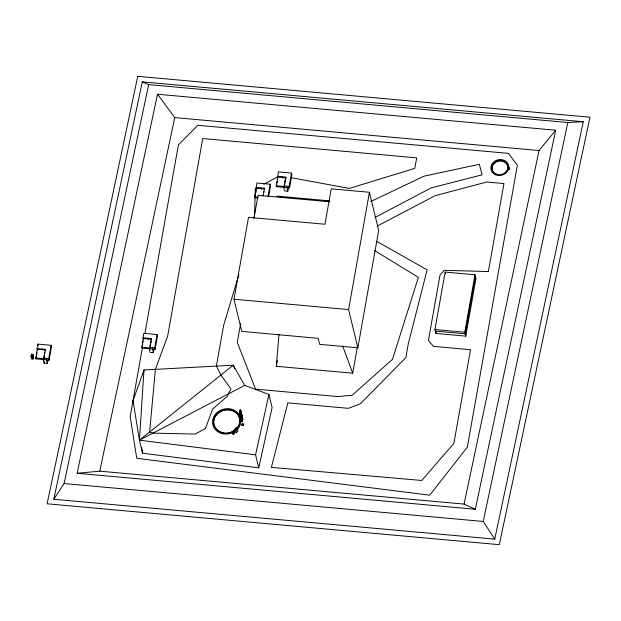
<?xml version="1.0" encoding="UTF-8"?>
<svg xmlns="http://www.w3.org/2000/svg" width="621" height="621" viewBox="0 0 621 621"><rect width="100%" height="100%" fill="white"/><g stroke="black" fill="none" stroke-linecap="round" stroke-linejoin="round"><path stroke-width="0.93" d="M254.548 216.496L255.254 188.823L256.947 187.915M236.407 432.744L235.825 430.314L234.684 429.453L236.36 427.729L237.494 428.591L238.084 431.013L236.407 432.744L235.274 431.882L234.684 429.453L236.36 427.729M357.269 347.535L352.712 373.205L276.337 366.305L278.984 334.416M508.273 169.502L508.568 168.33L508.273 169.502L509.631 169.533L509.468 168.353L508.428 168.369L508.483 168.78L509.352 168.796L509.321 167.849L508.459 167.825L508.397 168.423L509.267 168.446L509.631 169.533M508.483 168.78L508.646 168.338M509.414 168.982L509.468 168.353M31.438 354.28L31.05 356.493L31.64 358.915L33.154 359.054L33.542 356.85L32.96 354.42L31.438 354.28L32.96 354.42L32.564 356.625L33.154 359.054M32.315 354.591L32.564 356.625L31.05 356.493L31.811 354.544M31.64 358.915L31.896 357.448M37.431 350.104L37.058 348.567L37.85 344.104L51.085 345.299L51.458 346.829L49.106 360.064L35.878 358.868L37.221 349.25L45.504 349.996M35.878 358.868L36.344 356.237M36.655 354.482L36.965 352.736M44.153 359.613L43.78 358.084L45.341 349.32L37.058 348.567M47.972 360.203L47.398 363.425L44.107 363.122L44.386 361.515M49.106 360.064L48.733 358.527L51.085 345.299M143.04 337.801L143.831 333.33L157.059 334.525L157.431 336.062L155.087 349.297L141.852 348.102L143.203 338.484L151.477 339.229L151.314 338.546L143.04 337.801L143.412 339.338M142.162 346.347L142.481 344.593M142.791 342.839L143.102 341.092M142.349 347.993L130.162 416.644L136.752 458.298L429.732 495.185L467.341 447.12L517.378 165.256L508.413 153.371L197.843 125.302L178.398 144.887L144.887 333.687M143.474 372.833L143.979 369.984L233.24 365.179L244.682 385.4L268.932 394.475L272.091 407.531L258.74 467.854L142.582 453.229L139.422 440.173L133.049 400.692L143.979 369.984L139.422 440.173L255.58 454.797L258.74 467.854M150.135 348.847L149.762 347.31L151.314 338.546M150.251 346.145L151.198 340.836M149.234 348.847L150.08 352.355L153.379 352.658L153.954 349.437M155.087 349.297L154.714 347.76L157.059 334.525M233.977 299.213L248.516 217.342L324.946 224.251L331.234 188.823L369.417 192.269L378.67 230.492L357.843 347.799L319.66 344.345L318.2 338.321L241.771 331.404L233.977 299.213L348.598 309.576L357.843 347.799M256.846 187.216L256.527 189.009L256.155 187.472L256.947 183.001L270.182 184.196L270.554 185.733L268.707 196.127M257.731 198.021L254.975 197.765L254.765 196.911L256.318 188.147L264.6 188.9L264.437 188.217L256.155 187.472M254.975 197.765L255.596 194.264M255.906 192.51L256.217 190.756M253.904 218.608L258.041 195.304L329.697 201.778M263.04 196.057L264.437 188.217M240.653 323.51L237.292 342.443L255.596 389.142L337.762 396.571L352.154 395.251L392.511 359.295L418.383 277.362L374.385 250.418M268 196.484L270.182 184.196M277.548 179.648L278.286 171.885L291.513 173.08L291.886 174.617L289.533 187.852L276.306 186.657L277.657 177.039L285.932 177.785L285.644 179.391M276.306 186.657L276.617 184.903M276.927 183.148L277.238 181.394M284.581 187.402L284.208 185.865L285.769 177.109L277.494 176.356M283.688 187.402L284.534 190.911L287.834 191.214L288.4 187.992M289.533 187.852L289.161 186.316L291.513 173.08M276.337 366.305L277.354 360.599M348.598 309.576L369.417 192.269M434.948 329.541L445.148 272.068L474.995 274.769L475.934 278.658L465.734 336.132L435.888 333.43L434.948 329.541L464.787 332.243L465.734 336.132M435.663 329.223L435.329 331.102L465.168 333.803L475.368 276.329M435.888 333.43L436.221 331.544M464.787 332.243L474.995 274.769M53.794 499.268L142.31 81.871L583.266 121.732L494.751 539.129L53.794 499.268L64.087 483.557L148.683 84.619L142.31 81.871M77.136 473.272L157.509 94.229L555.694 130.224L475.313 509.267L77.136 473.272L99.771 471.168L464.066 504.097L475.313 509.267M99.771 471.168L174.749 117.602L157.509 94.229M464.066 504.097L539.044 150.53L555.694 130.224M494.751 539.129L483.223 521.446L567.827 122.508L583.266 121.732M255.58 454.797L268.932 394.475M240.148 411.824L239.411 410.365L240.451 409.899L241.189 411.358L240.148 411.824L240.304 411.195L239.411 410.365L239.846 412.158M238.906 274.629L223.63 325.396L216.411 366.087L220.913 375.037L231.02 389.072L228.047 394.056L227.697 396.012L212.623 409.099L205.372 428.645L195.141 434.04L152.913 433.147L149.622 432.014L155.382 369.371L167.662 336.07L202.725 138.53L416.675 157.866L414.812 168.384L349.281 188.411L291.272 177.707M241.39 419.02L241.321 421.566L242.143 421.744L242.213 419.198L241.39 419.02L242.213 419.198L242.143 421.744M242.539 420.541L240.995 420.215L241.553 419.191M241.817 420.394L241.825 419.253M242.12 424.298L242.353 423.724L243.253 424.29L242.99 424.888L242.19 424.244M241.949 425.284L242.438 424.073L241.949 425.284L243.238 425.633L243.595 424.733L242.306 424.384M243.168 423.941L243.028 424.873M242.322 423.918L243.137 424.135L243.238 425.633M243.083 425.059L243.323 424.453M509.406 168.198L509.352 168.609M242.167 416.901L241.577 414.479L240.048 414.657L239.861 412.46L240.35 412.616L240.048 414.657L240.637 417.087M241.274 419.268L240.56 415.371L241.049 415.527L240.746 417.568L241.336 419.998M233.271 430.865L232.184 432.247L232.619 434.048L233.543 434.591L234.622 433.217L234.187 431.416L233.271 430.865L232.184 432.247L233.108 432.798L233.543 434.591M232.976 432.154L234.187 431.416L233.108 432.798L232.673 431.968M239.869 410.334L240.451 409.899L240.886 411.692M235.732 429.429L236.71 428.42L237.494 428.591L235.825 430.314L235.351 429.142M263.739 184.266L278.169 176.511M375.006 217.474L431.059 187.915L482.09 174.843L479.334 164.278L423.84 176.232L370.675 201.584M377.475 225.997L434.995 195.731L486.81 182.007L503.965 183.56L488.339 271.571L444.162 270.306L440.025 275.072L428.42 340.455L433.427 346.363L470.508 349.716L453.881 443.394L421.76 480.46L271.393 467.388L287.818 402.866L348.365 408.339L360.296 403.86L405.839 357.603L408.238 344.088L427.116 269.817L376.815 241.414M240.863 412.554L241.39 412.274L241.577 414.479L240.863 412.554L240.35 412.616M241.049 415.527L242.089 415.185L242.865 419.819L241.189 411.358L240.211 410.178M244.682 385.4L139.422 440.173L233.24 365.179L234.777 368.688M241.39 412.274L239.861 412.46L240.746 417.568L242.275 417.39L241.561 415.465M240.459 413.904L240.971 413.842M240.56 415.371L242.089 415.185M241.158 416.815L241.67 416.761M324.729 201.359L329.114 201.235M508.467 168.027L509.329 168.043M508.366 168.555L509.725 168.586M148.683 84.619L567.827 122.508M174.749 117.602L539.044 150.53M284.208 185.865L289.161 186.316M276.097 185.803L284.379 186.548L285.194 180.323M329.751 200.87L276.958 196.096L283.665 197.649M254.765 196.911L258.445 197.245M149.762 347.31L154.714 347.76M141.65 347.24L149.925 347.993M31.578 355.841L32.082 355.887M43.78 358.084L48.733 358.527M35.669 358.014L43.944 358.759L44.766 352.534M64.087 483.557L483.223 521.446M243.191 424.36L242.353 423.724M342.66 345.944L352.712 373.205M509.321 167.849L509.383 168.268L508.459 167.825M465.362 332.724L465.921 335.053M445.148 272.068L445.529 273.636M285.769 177.109L285.932 177.785M286.77 186.82L287.834 191.214M282.47 176.806L282.842 178.343M263.863 191.439L264.026 192.114M261.138 187.922L261.511 189.459M150.748 341.767L150.911 342.443M152.316 348.265L153.379 352.658M148.023 338.251L148.388 339.788M133.049 400.692L133.725 403.487M45.341 349.32L45.706 350.849M46.342 359.031L47.398 363.425M42.042 349.018L42.205 349.701M43.253 359.613L44.107 363.122M37.85 344.104L38.223 345.633M141.673 447.594L142.582 453.229M505.89 172.669A8.05 7.087 -13.6 0 1 504.857 173.562M494.58 173.701A8.05 7.087 -13.6 0 1 496.598 161.871A8.05 7.087 -13.6 0 1 507.978 167.429M235.98 430.539A14.322 12.606 -13.6 0 1 212.879 424.927A14.322 12.606 -13.6 0 1 230.321 408.897A14.322 12.606 -13.6 0 1 237.315 429.313M235.258 429.825A13.204 11.628 -13.6 0 1 214.02 424.896A13.204 11.628 -13.6 0 1 229.491 409.782A13.204 11.628 -13.6 0 1 237.043 428.086M224.057 433.163A13.204 11.628 -13.6 0 1 214.532 418.065A13.204 11.628 -13.6 0 1 233.271 411.063A13.204 11.628 -13.6 0 1 237.098 428.296M235.312 430.043A13.204 11.628 -13.6 0 1 230.841 432.503M230.018 432.752A13.204 11.628 -13.6 0 1 227.472 433.233M137.761 76.329L47.111 503.794L499.3 544.671L589.95 117.206L137.761 76.329M496.14 174.051A8.05 7.087 -13.6 0 0 507.823 166.793A8.05 7.087 -13.6 0 0 495.527 161.739A8.05 7.087 -13.6 0 0 496.14 174.051M495.69 174.843A9.028 7.949 -13.6 0 0 508.793 166.707A9.028 7.949 -13.6 0 0 494.999 161.033A9.028 7.949 -13.6 0 0 495.69 174.843"/></g></svg>
